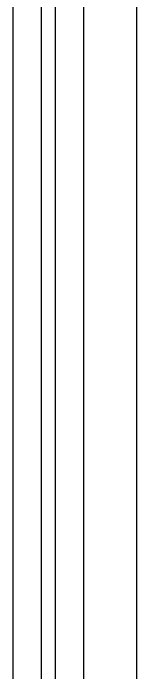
# Model space of a CAD drawing. Header units: millimetres. Extents: x -7614 to 421357, y 85218 to 341757.
# Drawn here: x 307720 to 307895, y 215283 to 216217 of the extents above; entities that cross this region are included whole.
import ezdxf

# ---------------------------------------------------------------- set-up
doc = ezdxf.new("R2010")
doc.units = ezdxf.units.MM
doc.header["$LTSCALE"] = 600
doc.header["$MEASUREMENT"] = 0
doc.layers.add('e-plan', color=9, linetype='CONTINUOUS')

msp = doc.modelspace()

# ---------------------------------------------------------------- linework, layer by layer
at = {"layer": 'e-plan'}
for p, q in [((307720.35, 213426.72), (307720.35, 219626.72)), ((307760.36, 213476.72), (307760.35, 218626.72)), ((307780.36, 213476.72), (307780.35, 218626.72)), ((307820.36, 213486.72), (307820.35, 218626.72)), ((307895.36, 215166.72), (307895.35, 216796.72))]:
    msp.add_line(p, q, dxfattribs=at)

doc.saveas('drawing.dxf')
